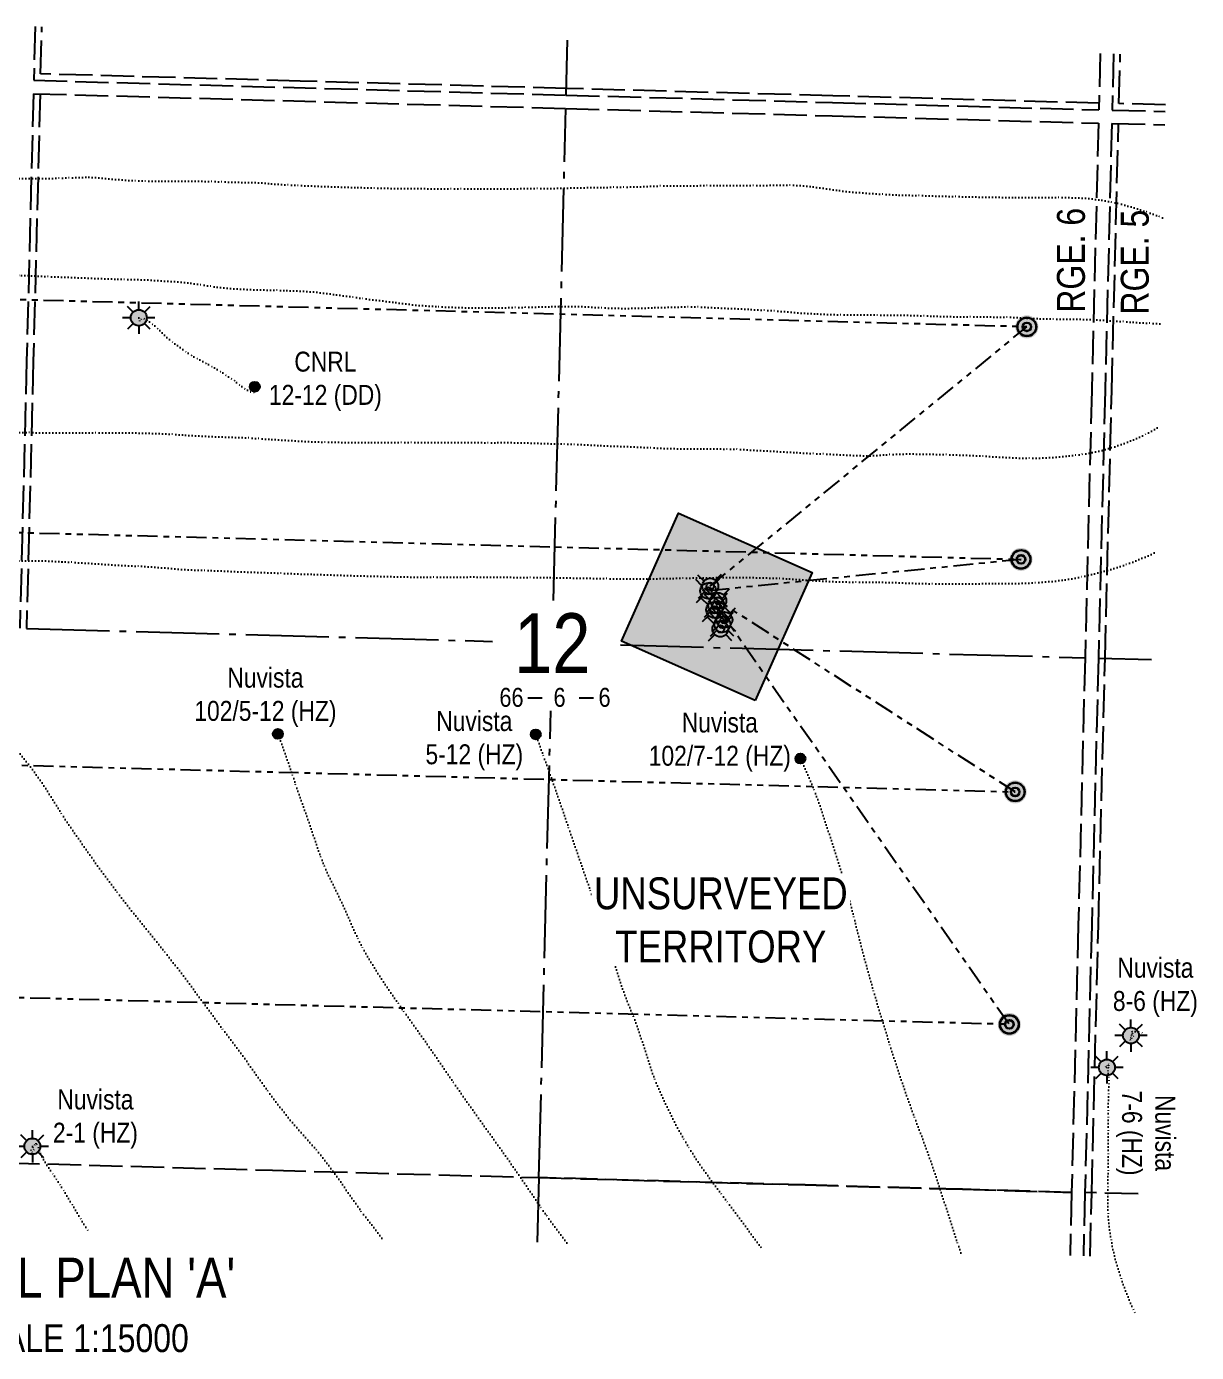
# Model space of a CAD drawing. Extents: x 383520 to 399637, y 6055811 to 6063584.
# Drawn here: x 392719 to 394479, y 6055864 to 6057858 of the extents above; entities that cross this region are included whole.
import ezdxf
from ezdxf.enums import TextEntityAlignment as Align

# ---------------------------------------------------------------- set-up
doc = ezdxf.new("R2010")
doc.units = 0
doc.header["$LTSCALE"] = 5
for name, pattern in [('foc-DOT', [1, 0.2, -0.8]), ('foc-DRILLPATH', [14.75, 6, -1.75, 1.75, -1.75, 1.75, -1.75]), ('foc-QUARTERLINE', [33, 25, -3, 2, -3]), ('foc-UNSURVEYED', [12.5, 10, -2.5])]:
    doc.linetypes.add(name, pattern=pattern)
for name, color, linetype in [('10', 1, 'Continuous'), ('9', 3, 'Continuous'), ('AS-DRILL-T', 8, 'Continuous'), ('D-TXT', 6, 'Continuous'), ('DETAIL-HZ-Existing', 8, 'foc-DOT'), ('DETAIL-T', 7, 'Continuous'), ('F-WS-S', 8, 'Continuous'), ('L-MON', 1, 'Continuous'), ('L-SECLBL', 7, 'Continuous'), ('L-SECQ', 8, 'foc-QUARTERLINE'), ('L-UNS-T', 3, 'Continuous'), ('L-USEC', 7, 'foc-UNSURVEYED'), ('P-PDRILLPATH', 12, 'foc-DRILLPATH'), ('P-PROPOSED', 10, 'Continuous'), ('P-PROPOSED-H', 21, 'Continuous')]:
    doc.layers.add(name, color=color, linetype=linetype)
doc.styles.add('80CG', font='ARIALN.TTF', dxfattribs={"height": 10})
doc.styles.add('80L', font='ARIALN.TTF', dxfattribs={"height": 10})
doc.styles.add('SIMPLEX', font='ARIALN.TTF')

# ---------------------------------------------------------------- blocks, each defined once
blk = doc.blocks.new('L-SECLBL')
at = {"layer": '9', "color": 7}
for p, q in [((-5.08, -27.83), (-12.29, -27.83)), ((20.7, -27.83), (13.5, -27.83))]:
    blk.add_line(p, q, dxfattribs=at)
at = {"layer": '10', "color": 2, "style": 'SIMPLEX'}
blk.add_attdef('SEC', text='', height=30, dxfattribs=at).set_placement((0, 0), align=Align.MIDDLE)
at = {"layer": '10', "color": 5, "style": '80L'}
blk.add_attdef('TWP', text='', height=9.5, dxfattribs=at).set_placement((-14.43, -27.37), align=Align.MIDDLE_RIGHT)
blk.add_attdef('RGE', text='', height=9.5, dxfattribs=at).set_placement((3.62, -27.37), align=Align.MIDDLE_CENTER)
blk.add_attdef('MER', text='', height=9.5, dxfattribs=at).set_placement((23.17, -27.37), align=Align.MIDDLE_LEFT)
blk = doc.blocks.new('BH-Existing')
at = {"layer": 'AS-DRILL-T'}
h = blk.add_hatch(color=256, dxfattribs=at)
h.dxf.hatch_style = 1
edge = h.paths.add_edge_path()
edge.add_arc((0, 0), 0.5, 0, 360)
blk.add_circle((0, 0), 0.5, dxfattribs=at)
blk = doc.blocks.new('GAS')
h = blk.add_hatch(color=255)
h.dxf.hatch_style = 1
edge = h.paths.add_edge_path()
edge.add_arc((0, 0), 0.9, 0, 360)
for p, q in [((0, 0.81), (0, 1.62)), ((-0.81, 0), (-1.62, 0)), ((-0.57, 0.57), (-1.14, 1.14)), ((0.57, 0.57), (1.14, 1.14)), ((1.62, 0), (0.81, 0)), ((-0.57, -0.57), (-1.14, -1.14)), ((0, -0.81), (0, -1.62)), ((1.14, -1.14), (0.57, -0.57))]:
    blk.add_line(p, q)
blk.add_circle((0, 0), 0.8)
blk = doc.blocks.new('plbh')
at = {"layer": 'L-MON'}
h = blk.add_hatch(color=255, dxfattribs=at)
h.dxf.hatch_style = 1
edge = h.paths.add_edge_path()
edge.add_arc((0, 0), 1.16, 0, 360)
h = blk.add_hatch(color=256, dxfattribs=at)
h.dxf.hatch_style = 1
h.paths.add_polyline_path([(-0.96, 0, 1), (0.96, 0, 1)])
h.paths.add_polyline_path([(0.91, 0, -1), (-0.91, 0, -1)], flags=16)
h.paths.add_polyline_path([(0.45, 0, -1), (-0.45, 0, -1)], flags=0)
h = blk.add_hatch(color=256, dxfattribs=at)
h.dxf.hatch_style = 1
h.paths.add_polyline_path([(-0.45, 0, 1), (0.45, 0, 1)])
h.paths.add_polyline_path([(0.4, 0, -1), (-0.4, 0, -1)], flags=16)
at = {"layer": 'L-MON', "color": 240}
for radius in [0.96, 0.91, 0.45, 0.4]:
    blk.add_circle((0, 0), radius, dxfattribs=at)
blk = doc.blocks.new('WC')
at = {"layer": 'L-MON'}
h = blk.add_hatch(color=255, dxfattribs=at)
h.dxf.hatch_style = 1
edge = h.paths.add_edge_path()
edge.add_arc((0, 0), 0.9, 0, 360)
at = {"layer": 'L-MON', "color": 240, "flags": 128}
for points in [[(-0.62, 0.5), (-1.23, 1.12)], [(0.52, 0.61), (1.13, 1.21)], [(-1.18, -1.18), (-0.56, -0.57)], [(1.16, -1.18), (0.56, -0.57)]]:
    blk.add_lwpolyline(points, dxfattribs=at)
at = {"layer": 'L-MON', "color": 240}
for radius in [0.8, 0.373]:
    blk.add_circle((0, 0), radius, dxfattribs=at)

msp = doc.modelspace()

# ---------------------------------------------------------------- hatches: boundary and pattern name
at = {"layer": 'P-PROPOSED-H'}
h = msp.add_hatch(color=256, dxfattribs=at)
h.dxf.hatch_style = 1
h.paths.add_polyline_path([(393814.92, 6056844.496), (393613.881, 6056933.723), (393699.391, 6057126.386), (393900.43, 6057037.158)])

# ---------------------------------------------------------------- linework, layer by layer
at = {"layer": 'DETAIL-HZ-Existing', "flags": 128}
for points in [[(394427.524, 6057570.781), (394422.21, 6057572.903), (394415.888, 6057575.302), (394404.294, 6057579.312), (394403.6, 6057579.54), (394395.642, 6057582.129), (394386.919, 6057584.938), (394378.124, 6057587.648), (394369.184, 6057590.152), (394360.067, 6057592.42), (394350.824, 6057594.411), (394341.485, 6057596.175), (394332.131, 6057597.709), (394322.698, 6057598.934), (394313.21, 6057599.902), (394303.693, 6057600.569), (394285.103, 6057601.193), (394271.111, 6057601.303), (394257.137, 6057601.311), (394243.142, 6057601.28), (394228.775, 6057601.179), (394200.499, 6057601.295), (394172.18, 6057601.701), (394143.952, 6057602.096), (394116.628, 6057602.678), (394088.738, 6057603.454), (394061.117, 6057604.164), (394034.067, 6057604.899), (394005.793, 6057606.265), (393978.168, 6057608.015), (393950.46, 6057610.477), (393922.625, 6057614.223), (393908.784, 6057616.339), (393895.143, 6057618.09), (393881.2, 6057619.328), (393867.24, 6057619.897), (393853.245, 6057619.886), (393839.896, 6057619.679), (393825.905, 6057619.438), (393811.825, 6057619.209), (393797.828, 6057619.089), (393783.556, 6057619.175), (393769.556, 6057619.364), (393755.713, 6057619.4), (393741.724, 6057619.249), (393727.615, 6057619.031), (393713.625, 6057618.82), (393699.952, 6057618.871), (393685.961, 6057618.99), (393672.199, 6057618.683), (393658.21, 6057618.112), (393644.591, 6057617.532), (393630.597, 6057617.121), (393616.788, 6057616.956), (393602.388, 6057616.735), (393587.867, 6057616.447), (393573.478, 6057616.286), (393558.978, 6057616.068), (393544.556, 6057615.768), (393530.162, 6057615.397), (393501.287, 6057614.757), (393486.892, 6057614.706), (393472.557, 6057614.694), (393458.168, 6057614.523), (393443.819, 6057614.331), (393429.431, 6057614.19), (393415.075, 6057614.128), (393400.681, 6057614.138), (393386.115, 6057614.101), (393371.72, 6057614.09), (393357.168, 6057614.164), (393342.776, 6057614.293), (393328.317, 6057614.484), (393313.916, 6057614.623), (393299.394, 6057614.735), (393285.013, 6057614.874), (393270.882, 6057615.007), (393256.492, 6057615.186), (393241.935, 6057615.479), (393227.551, 6057615.908), (393213.108, 6057616.359), (393198.713, 6057616.748), (393184.33, 6057617.207), (393169.949, 6057617.746), (393155.617, 6057618.264), (393141.227, 6057618.834), (393126.888, 6057619.442), (393112.511, 6057620.141), (393098.46, 6057621.072), (393084.115, 6057622.28), (393069.657, 6057623.351), (393055.265, 6057623.85), (393040.936, 6057624.038), (393026.539, 6057624.337), (393012.146, 6057624.797), (392997.753, 6057625.276), (392983.319, 6057625.676), (392968.931, 6057625.945), (392954.579, 6057626.044), (392940.183, 6057625.993), (392925.857, 6057625.92), (392911.462, 6057625.899), (392897.12, 6057625.997), (392882.737, 6057626.466), (392868.325, 6057627.356), (392853.968, 6057628.475), (392839.507, 6057629.806), (392825.165, 6057631.095), (392810.717, 6057631.755), (392796.324, 6057631.444), (392782.254, 6057630.795), (392767.867, 6057630.294), (392753.833, 6057629.934), (392739.434, 6057629.724), (392725.128, 6057629.691), (392710.725, 6057629.75), (392696.386, 6057629.958), (392681.99, 6057630.287), (392667.615, 6057630.686), (392653.232, 6057631.115), (392638.787, 6057631.526), (392625.023, 6057631.929), (392610.091, 6057632.442), (392595.702, 6057633.041), (392581.279, 6057633.921), (392566.923, 6057635.06), (392552.792, 6057635.993), (392538.416, 6057636.742), (392524.121, 6057637.529), (392509.747, 6057638.348), (392495.311, 6057639.058), (392480.917, 6057639.508), (392466.813, 6057639.91), (392452.432, 6057640.459), (392438.06, 6057640.958), (392423.664, 6057641.307), (392409.382, 6057641.774), (392395.007, 6057642.582), (392380.809, 6057643.607), (392366.439, 6057644.616), (392352.279, 6057645.59), (392337.926, 6057646.468), (392323.559, 6057647.167), (392309.183, 6057647.886), (392294.9, 6057648.763), (392280.53, 6057649.711), (392261.567, 6057650.655), (392247.188, 6057651.254), (392232.821, 6057651.953), (392218.438, 6057652.412), (392204.149, 6057652.658), (392189.747, 6057652.728), (392175.429, 6057652.595), (392161.032, 6057652.514), (392146.637, 6057652.473), (392132.243, 6057652.483), (392118.039, 6057652.507), (392103.645, 6057652.536), (392089.342, 6057652.613), (392074.942, 6057652.763), (392060.562, 6057652.942), (392046.174, 6057653.211), (392031.681, 6057653.673), (392017.288, 6057654.122), (392002.803, 6057654.523), (391988.406, 6057654.813), (391974.006, 6057654.992), (391959.616, 6057655.171), (391945.308, 6057655.438), (391930.911, 6057655.718), (391916.491, 6057655.918), (391902.091, 6057656.097), (391887.629, 6057656.208), (391873.24, 6057656.417), (391858.864, 6057656.736), (391844.467, 6057657.045), (391830.017, 6057657.246), (391815.614, 6057657.295), (391801.19, 6057657.306), (391786.787, 6057657.365), (391772.296, 6057657.496), (391757.895, 6057657.636), (391743.391, 6057657.678), (391728.997, 6057657.677), (391714.645, 6057657.805), (391700.257, 6057658.034), (391685.896, 6057658.203), (391671.494, 6057658.302), (391657.024, 6057658.463), (391642.624, 6057658.663), (391628.266, 6057658.901), (391613.869, 6057659.2), (391599.442, 6057659.511), (391585.046, 6057659.84), (391570.718, 6057660.108), (391556.322, 6057660.437), (391542.001, 6057660.984), (391519.915, 6057661.816), (391502.92, 6057662.24)], [(394423.531, 6057411.468), (394417.071, 6057411.735), (394408.329, 6057412.143), (394400.437, 6057412.55), (394389.668, 6057413.139), (394376.864, 6057413.959), (394368.227, 6057414.554), (394359.559, 6057415.141), (394350.781, 6057415.75), (394342.002, 6057416.319), (394332.624, 6057416.883), (394323.404, 6057417.394), (394314.071, 6057417.807), (394304.984, 6057418.063), (394295.494, 6057418.18), (394286.472, 6057418.216), (394277.311, 6057418.264), (394263.671, 6057418.455), (394263.331, 6057418.463), (394249.544, 6057418.737), (394235.551, 6057419.176), (394221.136, 6057419.966), (394207.162, 6057420.775), (394193.539, 6057421.245), (394179.55, 6057421.435), (394165.999, 6057421.563), (394152.005, 6057421.612), (394138.301, 6057421.614), (394124.311, 6057421.773), (394109.972, 6057422.011), (394095.986, 6057422.35), (394081.893, 6057422.802), (394067.9, 6057423.261), (394053.92, 6057423.81), (394039.925, 6057424.179), (394025.964, 6057424.338), (394011.973, 6057424.477), (393998.32, 6057424.508), (393984.327, 6057424.567), (393970.924, 6057424.621), (393956.93, 6057424.63), (393942.89, 6057424.801), (393928.894, 6057425.16), (393914.924, 6057425.729), (393886.126, 6057427.338), (393872.178, 6057428.427), (393857.427, 6057429.765), (393843.479, 6057430.803), (393828.687, 6057431.713), (393814.722, 6057432.481), (393799.978, 6057433.31), (393786.012, 6057434.058), (393771.18, 6057434.549), (393757.2, 6057435.138), (393742.348, 6057436.058), (393728.361, 6057436.758), (393713.51, 6057436.878), (393699.527, 6057436.537), (393684.733, 6057436.166), (393670.759, 6057435.795), (393655.892, 6057435.276), (393641.905, 6057434.784), (393627.094, 6057434.514), (393613.099, 6057434.503), (393598.201, 6057434.745), (393584.221, 6057435.344), (393569.522, 6057436.341), (393555.549, 6057437.21), (393540.623, 6057437.542), (393526.225, 6057437.422), (393511.904, 6057437.149), (393497.512, 6057436.838), (393483.008, 6057436.47), (393468.633, 6057436.058), (393454.132, 6057435.78), (393439.741, 6057435.539), (393425.312, 6057435.369), (393410.916, 6057435.308), (393396.48, 6057435.249), (393382.089, 6057435.388), (393367.764, 6057435.765), (393339.034, 6057436.913), (393310.355, 6057438.889), (393296.037, 6057440.387), (393281.599, 6057442.237), (393267.342, 6057444.124), (393252.9, 6057445.845), (393238.619, 6057447.582), (393224.293, 6057449.52), (393210.037, 6057451.466), (393195.652, 6057453.445), (393181.386, 6057455.392), (393167.388, 6057457.232), (393153.086, 6057458.929), (393138.573, 6057460.212), (393124.205, 6057460.87), (393109.759, 6057461.191), (393095.377, 6057461.69), (393080.992, 6057462.099), (393066.596, 6057462.419), (393052.262, 6057462.866), (393037.883, 6057463.475), (393023.576, 6057464.553), (393009.247, 6057465.991), (392995.277, 6057467.75), (392981.037, 6057469.956), (392966.708, 6057472.184), (392952.416, 6057473.871), (392938.118, 6057474.918), (392923.746, 6057475.827), (392909.376, 6057476.816), (392894.999, 6057477.505), (392880.552, 6057477.806), (392866.164, 6057478.095), (392851.832, 6057478.562), (392837.45, 6057479.062), (392823.128, 6057479.559), (392808.758, 6057480.158), (392794.448, 6057480.725), (392780.068, 6057481.294), (392765.647, 6057481.844), (392751.255, 6057482.363), (392736.747, 6057482.996), (392722.369, 6057483.685), (392707.922, 6057484.365), (392693.533, 6057484.985), (392679.451, 6057485.506), (392665.072, 6057486.125), (392651.036, 6057486.856), (392636.66, 6057487.584), (392622.346, 6057488.002), (392607.948, 6057488.261), (392593.628, 6057488.829), (392579.258, 6057489.427), (392564.888, 6057489.596), (392550.501, 6057489.505), (392536.063, 6057489.775), (392521.69, 6057490.624), (392507.424, 6057491.761), (392493.09, 6057492.989), (392478.682, 6057494.048), (392464.325, 6057494.747), (392445.532, 6057495.246), (392431.161, 6057495.395), (392416.887, 6057495.021), (392402.549, 6057494.078), (392388.157, 6057492.987), (392373.789, 6057492.015), (392359.704, 6057491.216), (392345.316, 6057490.655), (392330.942, 6057490.264), (392316.546, 6057489.843), (392302.27, 6057489.379), (392287.868, 6057489.058), (392273.633, 6057489.013), (392259.232, 6057489.173), (392245.036, 6057489.517), (392230.648, 6057489.756), (392216.259, 6057489.605), (392201.88, 6057489.024), (392187.602, 6057488.08), (392173.241, 6057486.998), (392158.997, 6057485.803), (392144.643, 6057484.631), (392130.294, 6057483.658), (392115.927, 6057482.737), (392101.663, 6057481.942), (392087.267, 6057481.481), (392072.943, 6057481.119), (392058.56, 6057480.767), (392044.269, 6057480.534), (392029.874, 6057480.493), (392015.59, 6057480.51), (392001.188, 6057480.629), (391986.89, 6057480.886), (391972.497, 6057481.325), (391958.128, 6057481.934), (391943.746, 6057482.433), (391929.258, 6057483.095), (391914.895, 6057483.973), (391900.456, 6057484.994), (391886.113, 6057486.272), (391871.797, 6057487.78), (391857.45, 6057488.908), (391843.154, 6057489.625), (391828.777, 6057490.344), (391814.38, 6057491.054), (391800.007, 6057491.903), (391785.56, 6057492.583), (391771.167, 6057493.043), (391763.829, 6057493.216), (391745.235, 6057493.31)], [(392887.89, 6057420.376), (392888.961, 6057420.019), (392889.214, 6057419.762), (392889.291, 6057419.63), (392889.348, 6057419.489), (392889.42, 6057418.797), (392889.365, 6057417.808), (392889.23, 6057416.821), (392889.063, 6057415.765), (392889.227, 6057415.121), (392889.782, 6057415.327), (392890.419, 6057415.971), (392891.153, 6057416.922), (392892.157, 6057418.647), (392892.241, 6057418.795), (392892.315, 6057418.944), (392892.398, 6057419.091), (392892.482, 6057419.24), (392892.586, 6057419.397), (392892.719, 6057419.524), (392892.892, 6057419.639), (392893.154, 6057419.703), (392893.505, 6057419.734), (392893.945, 6057419.733), (392894.433, 6057419.66), (392894.99, 6057419.506), (392895.684, 6057419.268), (392896.515, 6057418.917), (392897.425, 6057418.484), (392898.342, 6057417.991), (392899.279, 6057417.467), (392900.333, 6057416.82), (392901.534, 6057416.049), (392902.782, 6057415.167), (392904.058, 6057414.205), (392905.383, 6057413.201), (392906.857, 6057412.133), (392908.478, 6057410.972), (392910.234, 6057409.607), (392912.055, 6057408.03), (392913.97, 6057406.251), (392915.964, 6057404.39), (392918.074, 6057402.386), (392920.311, 6057400.269), (392922.695, 6057398.028), (392925.186, 6057395.674), (392927.705, 6057393.239), (392930.235, 6057390.834), (392932.837, 6057388.518), (392935.531, 6057386.259), (392938.267, 6057384.109), (392941.055, 6057382.017), (392943.903, 6057379.935), (392946.741, 6057377.832), (392949.558, 6057375.69), (392952.345, 6057373.579), (392955.233, 6057371.485), (392958.094, 6057369.532), (392961.136, 6057367.574), (392964.111, 6057365.758), (392967.038, 6057364.014), (392969.936, 6057362.35), (392972.737, 6057360.758), (392975.508, 6057359.188), (392981.082, 6057356.095), (392983.787, 6057354.686), (392986.472, 6057353.298), (392989.167, 6057351.859), (392992.018, 6057350.277), (392994.888, 6057348.693), (392997.691, 6057347.192), (393000.406, 6057345.743), (393002.99, 6057344.317), (393005.556, 6057342.911), (393008.218, 6057341.383), (393010.955, 6057339.674), (393013.689, 6057337.814), (393016.343, 6057335.956), (393019.007, 6057334.098), (393021.671, 6057332.28), (393024.337, 6057330.492), (393026.975, 6057328.804), (393029.467, 6057327.271), (393031.83, 6057325.761), (393033.999, 6057324.135), (393035.928, 6057322.476), (393037.788, 6057320.878), (393039.415, 6057319.547), (393041.022, 6057318.235), (393042.58, 6057316.965), (393044.081, 6057315.787), (393045.516, 6057314.77), (393046.884, 6057313.916), (393048.256, 6057313.151), (393049.637, 6057312.405), (393050.929, 6057311.692), (393052.132, 6057310.992), (393053.187, 6057310.395), (393054.174, 6057309.86), (393055.122, 6057309.365), (393056.002, 6057308.953), (393056.853, 6057308.591), (393057.595, 6057308.292), (393058.191, 6057308.107), (393058.709, 6057308.004), (393059.217, 6057307.941), (393059.717, 6057307.929), (393060.083, 6057308.149), (393060.408, 6057308.351), (393061.248, 6057308.34), (393062.099, 6057309.149), (393062.15, 6057311.198), (393062.201, 6057313.207), (393062.249, 6057315.087), (393062.282, 6057316.396), (393062.287, 6057316.586), (393062.288, 6057316.606)], [(394419.604, 6057254.793), (394416.615, 6057252.972), (394409.168, 6057248.786), (394401.397, 6057244.799), (394393.188, 6057240.932), (394385.107, 6057237.403), (394376.911, 6057234.056), (394368.276, 6057230.751), (394359.556, 6057227.657), (394350.691, 6057224.778), (394342.036, 6057222.263), (394333.268, 6057220.041), (394324.175, 6057218.037), (394314.989, 6057216.316), (394306.252, 6057214.923), (394305.89, 6057214.872), (394297.018, 6057213.683), (394283.122, 6057212.02), (394269.485, 6057210.719), (394255.52, 6057209.898), (394241.193, 6057209.365), (394227.203, 6057209.164), (394213.104, 6057209.356), (394199.111, 6057209.845), (394185.146, 6057210.604), (394157.251, 6057212.34), (394129.666, 6057213.679), (394102.279, 6057214.543), (394074.246, 6057215.172), (394046.288, 6057215.61), (394017.478, 6057214.769), (394003.116, 6057213.657), (393988.732, 6057212.875), (393974.328, 6057212.895), (393959.907, 6057213.465), (393945.531, 6057214.204), (393931.164, 6057214.882), (393916.786, 6057215.531), (393902.367, 6057216.161), (393887.99, 6057216.88), (393873.546, 6057217.691), (393859.183, 6057218.539), (393844.739, 6057219.38), (393830.364, 6057220.159), (393815.979, 6057220.948), (393801.606, 6057221.787), (393787.109, 6057222.489), (393772.722, 6057222.798), (393758.304, 6057223.058), (393743.904, 6057223.247), (393729.418, 6057223.188), (393714.444, 6057223.222), (393700.734, 6057223.394), (393686.367, 6057223.663), (393671.854, 6057224.145), (393657.464, 6057224.734), (393643.158, 6057225.462), (393628.785, 6057226.32), (393614.275, 6057226.883), (393599.889, 6057227.232), (393585.4, 6057227.873), (393571.037, 6057228.712), (393556.61, 6057229.432), (393542.218, 6057229.941), (393527.804, 6057230.351), (393499.097, 6057231.218), (393470.374, 6057232.255), (393441.642, 6057232.552), (393412.681, 6057232.444), (393398.288, 6057232.533), (393383.735, 6057232.567), (393369.332, 6057232.636), (393354.869, 6057232.717), (393340.464, 6057232.696), (393325.948, 6057232.628), (393311.554, 6057232.638), (393297.419, 6057232.61), (393283.022, 6057232.529), (393268.41, 6057232.604), (393254.008, 6057232.714), (393239.557, 6057232.844), (393225.154, 6057232.903), (393210.768, 6057232.872), (393196.375, 6057232.912), (393182.034, 6057233.059), (393167.646, 6057233.308), (393153.302, 6057233.727), (393138.913, 6057234.356), (393124.867, 6057235.106), (393110.494, 6057235.945), (393096.022, 6057236.837), (393081.649, 6057237.726), (393067.349, 6057238.703), (393052.988, 6057239.641), (393038.611, 6057240.32), (393024.228, 6057240.799), (393009.784, 6057241.2), (392995.403, 6057241.769), (392981.056, 6057242.457), (392966.681, 6057243.246), (392952.38, 6057244.163), (392938.019, 6057245.112), (392923.693, 6057245.849), (392909.312, 6057246.378), (392894.877, 6057246.789), (392880.481, 6057247.098), (392865.971, 6057247.32), (392851.569, 6057247.409), (392837.104, 6057247.37), (392822.706, 6057247.249), (392808.619, 6057247.151), (392780.17, 6057247.141), (392751.447, 6057247.367), (392722.714, 6057247.614), (392693.928, 6057248.103), (392665.101, 6057249.012), (392636.41, 6057250.119), (392607.574, 6057251.048), (392579.025, 6057251.821), (392550.339, 6057252.757), (392521.511, 6057253.597), (392493.024, 6057254.478), (392464.264, 6057255.625), (392435.595, 6057256.451), (392406.962, 6057257.086), (392378.381, 6057258.189), (392349.629, 6057259.657), (392320.941, 6057260.513), (392306.557, 6057260.542), (392292.27, 6057260.438), (392286.957, 6057260.381), (392258.176, 6057259.899), (392229.498, 6057259.134), (392200.784, 6057258.521), (392172.087, 6057258.597), (392143.403, 6057259.212), (392114.709, 6057260.189), (392085.95, 6057261.407), (392057.099, 6057262.937), (392028.248, 6057264.447), (391999.481, 6057265.705), (391970.774, 6057266.592), (391942.074, 6057266.978), (391936.613, 6057266.985), (391918.616, 6057266.914)], [(394414.886, 6057066.545), (394411.287, 6057064.921), (394398.463, 6057059.289), (394385.959, 6057054.089), (394372.862, 6057049.145), (394359.878, 6057044.767), (394346.465, 6057040.791), (394332.599, 6057037.115), (394319.003, 6057033.823), (394305.269, 6057030.635), (394291.554, 6057027.817), (394277.736, 6057025.661), (394263.823, 6057024.097), (394249.919, 6057022.904), (394235.968, 6057021.851), (394222.345, 6057021.101), (394194.941, 6057020.455), (394166.902, 6057020.464), (394138.93, 6057020.332), (394110.143, 6057019.99), (394081.338, 6057020.149), (394052.507, 6057020.878), (394023.748, 6057022.096), (393994.936, 6057022.765), (393966.065, 6057022.686), (393937.208, 6057023.156), (393908.447, 6057024.674), (393879.549, 6057026.745), (393850.78, 6057028.334), (393821.896, 6057029.315), (393793.166, 6057029.692), (393764.243, 6057029.543), (393735.517, 6057029.24), (393706.604, 6057028.691), (393677.709, 6057028.052), (393648.89, 6057027.641), (393620.059, 6057027.55), (393591.34, 6057027.946), (393562.595, 6057028.534), (393533.85, 6057029.061), (393504.891, 6057029.494), (393475.937, 6057029.696), (393447.064, 6057029.927), (393418.155, 6057030.318), (393389.629, 6057030.44), (393360.666, 6057030.282), (393331.806, 6057030.242), (393303.018, 6057030.271), (393274.291, 6057030.757), (393245.552, 6057031.555), (393217.08, 6057032.235), (393188.203, 6057033.106), (393159.487, 6057034.013), (393130.702, 6057034.971), (393101.881, 6057036.101), (393073.147, 6057037.118), (393044.432, 6057038.055), (393015.725, 6057039.331), (392986.912, 6057040.4), (392958.03, 6057041.461), (392929.259, 6057043.79), (392900.897, 6057046.058), (392886.959, 6057046.746), (392872.521, 6057047.387), (392858.254, 6057048.073), (392843.86, 6057048.922), (392829.599, 6057049.848), (392815.188, 6057050.808), (392800.917, 6057051.724), (392786.464, 6057052.585), (392772.486, 6057053.264), (392757.652, 6057054.085), (392743.276, 6057054.793), (392728.975, 6057054.97), (392714.578, 6057054.869), (392700.123, 6057054.82), (392671.568, 6057055.373), (392642.855, 6057056.039), (392614.011, 6057056.619), (392585.544, 6057057.91), (392556.798, 6057059.217), (392528.161, 6057060.512), (392499.614, 6057062.585), (392471.085, 6057064.577), (392442.323, 6057065.645), (392413.618, 6057065.832), (392381.34, 6057066.307), (392366.96, 6057066.866), (392352.591, 6057067.495), (392338.208, 6057067.974), (392323.93, 6057068.21), (392309.564, 6057068.178), (392295.267, 6057068.055), (392266.614, 6057067.88), (392237.965, 6057068.285), (392209.314, 6057069.82), (392180.67, 6057072.005), (392166.376, 6057073.252), (392151.97, 6057074.372), (392137.635, 6057075.15), (392123.166, 6057075.781), (392091.147, 6057078.221), (392073.262, 6057080.258)], [(393253.598, 6056036.034), (393239.916, 6056053.471), (393222.545, 6056076.218), (393205.977, 6056099.506), (393189.899, 6056123.162), (393173.015, 6056146.208), (393155.102, 6056168.519), (393136.237, 6056189.913), (393117.339, 6056211.608), (393099.275, 6056234.273), (393081.963, 6056257.369), (393065.158, 6056280.803), (393048.478, 6056304.374), (393031.301, 6056327.707), (393013.815, 6056350.677), (392996.658, 6056373.99), (392979.622, 6056397.389), (392962.324, 6056420.665), (392944.928, 6056443.633), (392927.184, 6056466.28), (392909.378, 6056488.449), (392891.182, 6056510.997), (392872.992, 6056533.404), (392855.254, 6056556.331), (392837.984, 6056579.507), (392820.899, 6056602.927), (392804.392, 6056626.634), (392787.714, 6056650.344), (392771.783, 6056674.297), (392756.635, 6056698.77), (392740.928, 6056722.877), (392724.015, 6056746.373), (392705.765, 6056768.772), (392689.284, 6056787.097), (392676.386, 6056801.041)], [(393531.758, 6056028.984), (393526.919, 6056035.271), (393518.228, 6056046.62), (393509.74, 6056058.114), (393501.376, 6056069.745), (393493.124, 6056081.463), (393485.278, 6056093.051), (393477.021, 6056105.369), (393469.156, 6056116.948), (393460.825, 6056129.108), (393444.481, 6056152.541), (393427.885, 6056175.909), (393411.12, 6056199.302), (393394.269, 6056222.887), (393377.558, 6056246.429), (393361.192, 6056270.182), (393344.919, 6056294.062), (393328.455, 6056317.918), (393320.186, 6056329.757), (393311.815, 6056341.518), (393303.435, 6056353.319), (393295.086, 6056365.15), (393286.675, 6056376.922), (393278.284, 6056388.704), (393269.987, 6056400.603), (393261.811, 6056412.569), (393253.816, 6056424.561), (393246.034, 6056436.688), (393238.404, 6056448.891), (393230.987, 6056461.208), (393224.134, 6056473.642), (393217.736, 6056486.335), (393211.549, 6056499.432), (393205.635, 6056512.663), (393199.902, 6056525.899), (393194.006, 6056539.069), (393187.809, 6056552.177), (393179.15, 6056569.657), (393172.79, 6056582.629), (393166.946, 6056595.857), (393161.619, 6056609.344), (393156.776, 6056622.998), (393152.204, 6056636.705), (393147.572, 6056650.385), (393142.88, 6056664.105), (393138.119, 6056677.797), (393133.243, 6056691.332), (393128.326, 6056704.848), (393123.672, 6056718.468), (393119.22, 6056732.142), (393109.972, 6056759.38), (393103.468, 6056777.437), (393097.083, 6056794.27)], [(393823.664, 6056021.586), (393823.647, 6056021.611), (393815.283, 6056033.262), (393806.877, 6056044.814), (393798.429, 6056056.317), (393789.861, 6056067.763), (393781.222, 6056079.231), (393772.674, 6056090.696), (393764.196, 6056102.17), (393755.708, 6056113.664), (393747.19, 6056125.128), (393738.723, 6056136.652), (393730.493, 6056148.46), (393722.606, 6056160.389), (393715.093, 6056172.449), (393707.735, 6056184.715), (393700.671, 6056197.154), (393694.003, 6056209.803), (393687.608, 6056222.585), (393681.354, 6056235.445), (393675.224, 6056248.431), (393669.467, 6056261.517), (393664.044, 6056274.756), (393659.024, 6056288.144), (393654.513, 6056301.86), (393650.26, 6056315.52), (393645.906, 6056329.102), (393641.451, 6056342.687), (393636.716, 6056356.248), (393631.646, 6056369.618), (393626.353, 6056382.493), (393620.99, 6056395.75), (393616.152, 6056409.174), (393611.647, 6056422.74), (393607.231, 6056436.294), (393602.696, 6056449.851), (393598.069, 6056463.359), (393593.554, 6056476.926), (393589.121, 6056490.56), (393580.503, 6056517.772), (393576.26, 6056531.421), (393571.776, 6056545.026), (393567.11, 6056558.546), (393562.443, 6056572.056), (393557.777, 6056585.566), (393553.07, 6056599.087), (393548.374, 6056612.587), (393543.737, 6056626.096), (393539.081, 6056639.616), (393534.379, 6056653.297), (393525.023, 6056680.627), (393515.635, 6056707.818), (393505.988, 6056735.076), (393496.267, 6056762.195), (393491.017, 6056776.79), (393484.864, 6056793.697)], [(394123.998, 6056013.974), (394119.221, 6056028.778), (394110.303, 6056055.988), (394101.517, 6056083.294), (394092.797, 6056110.449), (394083.756, 6056137.531), (394074.402, 6056164.521), (394064.573, 6056191.303), (394054.482, 6056217.992), (394044.594, 6056244.805), (394035.343, 6056271.903), (394026.245, 6056299.147), (394017.489, 6056326.442), (394009.154, 6056353.757), (394000.671, 6056381.146), (393992.618, 6056408.584), (393984.967, 6056436.052), (393977.318, 6056463.61), (393970.142, 6056491.287), (393963.33, 6056519.124), (393956.054, 6056546.803), (393948.177, 6056574.437), (393939.972, 6056601.789), (393931.216, 6056629.064), (393922.188, 6056656.306), (393913.319, 6056683.454), (393903.752, 6056710.32), (393892.561, 6056736.635), (393890.509, 6056741.028), (393882.841, 6056757.313)], [(394380.052, 6056340.703), (394380.192, 6056340.719), (394380.404, 6056340.784), (394380.635, 6056340.848), (394380.857, 6056340.912), (394381.169, 6056340.975), (394381.56, 6056341.025), (394382.232, 6056341.098), (394382.644, 6056341.148), (394382.835, 6056341.193), (394383.025, 6056341.189), (394383.233, 6056341.123), (394383.47, 6056341.007), (394383.817, 6056340.859), (394384.132, 6056340.671), (394384.165, 6056340.4), (394383.86, 6056339.797), (394383.535, 6056339.195), (394383.037, 6056338.477), (394382.411, 6056337.853), (394382.003, 6056337.553), (394381.74, 6056337.409), (394381.294, 6056337.19), (394380.221, 6056336.657), (394378.715, 6056336.064), (394377.821, 6056335.907), (394377.461, 6056335.916), (394377.653, 6056335.981), (394378.045, 6056335.671), (394378.437, 6056334.931), (394378.656, 6056334.095), (394379.212, 6056333.541), (394380.04, 6056333.821), (394380.67, 6056334.215), (394381.034, 6056334.766), (394381.19, 6056335.412), (394381.259, 6056336.181), (394381.29, 6056337.031), (394381.322, 6056337.9), (394381.382, 6056338.719), (394381.393, 6056339.539), (394381.416, 6056340.458), (394381.509, 6056341.396), (394381.613, 6056342.354), (394381.648, 6056342.923), (394381.554, 6056343.186), (394381.18, 6056343.415), (394380.523, 6056343.572), (394380.525, 6056344.042), (394381.452, 6056344.289), (394382.135, 6056344.012), (394382.411, 6056343.845), (394382.446, 6056344.044), (394382.129, 6056344.182), (394381.433, 6056344.329), (394380.825, 6056344.444), (394380.567, 6056344.531), (394380.635, 6056344.839), (394380.673, 6056345.539), (394380.673, 6056345.949), (394380.987, 6056346.121), (394381.644, 6056346.395), (394381.958, 6056346.537), (394382.109, 6056346.583), (394382.431, 6056346.665), (394383.174, 6056346.767), (394384.226, 6056346.83), (394385.666, 6056346.804), (394387.433, 6056346.66), (394389.656, 6056346.374), (394392.306, 6056345.928), (394395.469, 6056345.209), (394396.798, 6056344.864)], [(394343.901, 6056292.734), (394343.82, 6056292.706), (394343.561, 6056292.763), (394343.242, 6056292.781), (394342.82, 6056292.731), (394342.251, 6056292.766), (394341.731, 6056292.779), (394341.114, 6056292.524), (394340.68, 6056292.355), (394340.531, 6056292.388), (394340.696, 6056292.604), (394341.26, 6056293.14), (394341.978, 6056293.843), (394342.346, 6056294.154), (394342.986, 6056294.548), (394343.398, 6056294.648), (394343.822, 6056294.407), (394344.361, 6056293.963), (394344.85, 6056293.511), (394345.32, 6056293.089), (394345.809, 6056292.637), (394346.019, 6056292.251), (394345.915, 6056292.084), (394345.803, 6056292.007), (394345.687, 6056291.749), (394345.788, 6056291.387), (394345.929, 6056291.033), (394346.17, 6056290.687), (394346.627, 6056290.545), (394347.264, 6056290.41), (394347.206, 6056290.501), (394346.738, 6056291.003), (394346.436, 6056291.321), (394345.851, 6056291.525), (394345.316, 6056291.749), (394345.005, 6056292.087), (394344.707, 6056292.584), (394344.578, 6056293.028), (394344.538, 6056293.409), (394344.554, 6056294.078), (394344.545, 6056294.889), (394344.52, 6056295.52), (394344.705, 6056296.105), (394344.921, 6056296.34), (394344.982, 6056296.368), (394344.989, 6056296.658), (394344.89, 6056297.101), (394344.281, 6056297.536), (394343.823, 6056298.038), (394344.696, 6056298.136), (394346.287, 6056297.766), (394347.171, 6056297.494), (394347.216, 6056297.323), (394346.797, 6056297.343), (394346.24, 6056297.477), (394345.844, 6056297.637), (394345.916, 6056297.315), (394346.199, 6056295.858), (394346.09, 6056293.88), (394345.901, 6056293.535), (394345.939, 6056293.824), (394346.049, 6056294.231), (394346.173, 6056294.398), (394346.286, 6056294.525), (394346.297, 6056294.545), (394346.205, 6056294.487), (394345.931, 6056293.944), (394345.639, 6056292.631), (394345.418, 6056290.626), (394345.373, 6056288.006), (394345.53, 6056285.101), (394345.831, 6056281.913), (394346.254, 6056278.021), (394346.652, 6056273.169), (394346.738, 6056267.406), (394346.551, 6056260.688), (394346.295, 6056253.282), (394346.062, 6056245.536), (394345.882, 6056237.137), (394345.775, 6056228.077), (394345.693, 6056218.406), (394345.584, 6056208.416), (394345.525, 6056197.684), (394345.537, 6056186.54), (394345.513, 6056174.797), (394345.52, 6056163.043), (394345.553, 6056150.779), (394345.56, 6056138.235), (394345.45, 6056125.453), (394345.227, 6056112.525), (394345.064, 6056099.615), (394345.069, 6056086.601), (394345.178, 6056081.356), (394345.565, 6056073.244), (394346.661, 6056059.873), (394348.218, 6056046.52), (394350.232, 6056033.065), (394352.782, 6056019.797), (394355.866, 6056006.726), (394358.752, 6055996.111), (394365.322, 6055975.23), (394368.208, 6055967.035), (394373.009, 6055954.211), (394378.063, 6055941.511), (394383.45, 6055928.912), (394386.225, 6055922.899)], [(392727.789, 6056174.008), (392729.75, 6056170.097), (392729.881, 6056169.324), (392729.749, 6056168.487), (392729.458, 6056167.634), (392729.052, 6056166.614), (392728.629, 6056165.324), (392727.933, 6056164.691), (392727.246, 6056165.239), (392726.597, 6056165.676), (392725.918, 6056166.103), (392725.185, 6056166.802), (392725.318, 6056167.329), (392725.912, 6056168.234), (392726.616, 6056169.566), (392727.112, 6056170.184), (392727.823, 6056170.616), (392728.425, 6056171.501), (392728.85, 6056172.481), (392729.531, 6056173.294), (392730.292, 6056174.485), (392731.04, 6056175.606), (392731.679, 6056176.32), (392732.102, 6056177.24), (392732.483, 6056178.05), (392733.088, 6056179.045), (392733.361, 6056179.549), (392733.316, 6056179.36), (392733.125, 6056177.724), (392733.306, 6056176.589), (392733.842, 6056176.825), (392733.878, 6056177.455), (392733.651, 6056177.981), (392733.652, 6056178.001), (392733.7, 6056177.919), (392733.998, 6056177.462), (392734.662, 6056176.425), (392735.511, 6056174.803), (392736.513, 6056172.506), (392737.698, 6056169.505), (392739.141, 6056166.048), (392740.831, 6056162.104), (392742.867, 6056157.571), (392745.76, 6056152.126), (392749.353, 6056146.303), (392753.671, 6056139.861), (392758.589, 6056132.624), (392763.843, 6056124.808), (392769.217, 6056116.599), (392774.622, 6056108.08), (392779.647, 6056099.9), (392783.562, 6056093.368), (392787.564, 6056086.695), (392791.651, 6056079.819), (392795.902, 6056072.689), (392800.355, 6056065.264), (392804.952, 6056057.585), (392809.685, 6056049.762), (392811.276, 6056047.245)]]:
    msp.add_lwpolyline(points, dxfattribs=at)
at = {"layer": 'L-SECQ', "flags": 128}
for points in [[(393530.767, 6057755.286), (393532.859, 6057838.149)], [(393511.575, 6056994.908), (393530.26, 6057735.183)], [(392719.044, 6056953.067), (393419.608, 6056933.603)], [(393612.131, 6056928.266), (394310.941, 6056908.914)], [(394331.043, 6056908.357), (394410.874, 6056906.466)], [(393489.669, 6056127.007), (393507.386, 6056828.947)], [(393489.669, 6056127.007), (393487.224, 6056030.113)]]:
    msp.add_lwpolyline(points, dxfattribs=at)
at = {"layer": 'L-USEC'}
for p, q in [((392731.993, 6057858.452), (392729.936, 6057777.511)), ((392740.242, 6057787.237), (392742.046, 6057858.197)), ((394333.723, 6057817.847), (394331.599, 6057733.105)), ((394353.826, 6057817.337), (394351.702, 6057732.628)), ((394362.006, 6057742.44), (394363.877, 6057817.082)), ((393130.604, 6057776.427), (392740.242, 6057787.237)), ((392729.936, 6057777.511), (393530.818, 6057755.286)), ((393531.021, 6057765.338), (393130.604, 6057776.427)), ((393931.436, 6057754.248), (393531.021, 6057765.338)), ((392729.426, 6057757.407), (392719.207, 6057355.365)), ((392739.481, 6057757.152), (392729.263, 6057355.109)), ((392729.426, 6057757.407), (393530.26, 6057735.183)), ((393530.816, 6057755.285), (393931.235, 6057744.194)), ((393931.235, 6057744.194), (394331.599, 6057733.105)), ((394331.851, 6057743.158), (393931.436, 6057754.248)), ((394351.702, 6057732.628), (394431.533, 6057730.732)), ((394431.785, 6057740.783), (394362.006, 6057742.44)), ((394331.095, 6057713.002), (394321.019, 6057310.959)), ((394351.199, 6057712.525), (394341.122, 6057310.455)), ((394351.174, 6057310.244), (394361.25, 6057712.287)), ((394351.174, 6057310.244), (394361.25, 6057712.287)), ((394351.199, 6057712.525), (394431.029, 6057710.629)), ((392719.207, 6057355.365), (392708.988, 6056953.322)), ((392729.263, 6057355.109), (392719.044, 6056953.067)), ((394321.019, 6057310.959), (394310.941, 6056908.914)), ((394341.122, 6057310.455), (394331.044, 6056908.41)), ((394341.096, 6056908.198), (394351.174, 6057310.244)), ((394341.096, 6056908.198), (394351.174, 6057310.244)), ((394310.941, 6056908.914), (394300.866, 6056506.869)), ((394331.044, 6056908.41), (394320.969, 6056506.365)), ((394331.021, 6056506.154), (394341.096, 6056908.198)), ((394331.021, 6056506.154), (394341.096, 6056908.198)), ((394300.866, 6056506.869), (394290.789, 6056104.824)), ((394320.969, 6056506.365), (394310.892, 6056104.32)), ((394320.943, 6056104.109), (394331.021, 6056506.154)), ((394320.943, 6056104.109), (394331.021, 6056506.154)), ((392688.551, 6056149.192), (393089.108, 6056138.099)), ((393089.108, 6056138.099), (393489.669, 6056127.007)), ((393890.229, 6056115.908), (393489.669, 6056127.007)), ((393489.669, 6056127.007), (393890.229, 6056115.908)), ((394126.716, 6056109.356), (393890.229, 6056115.908)), ((393890.229, 6056115.908), (394126.716, 6056109.356)), ((394290.789, 6056104.824), (394126.716, 6056109.356)), ((394126.716, 6056109.356), (394290.789, 6056104.824)), ((394290.789, 6056104.824), (394288.408, 6056009.807)), ((394290.789, 6056104.824), (394288.408, 6056009.807)), ((394310.892, 6056104.32), (394308.511, 6056009.298)), ((394390.723, 6056102.453), (394310.892, 6056104.347)), ((394318.561, 6056009.043), (394320.943, 6056104.109))]:
    msp.add_line(p, q, dxfattribs=at)
msp.add_lwpolyline([(393530.26, 6057735.183), (393930.678, 6057724.093), (394331.095, 6057713.002)], dxfattribs=at)
at = {"layer": 'P-PDRILLPATH', "flags": 128}
for points in [[(393747.226, 6057016.496), (394223.425, 6057406.679), (391199.504, 6057487.934)], [(391190.494, 6057138.185), (394214.658, 6057056.923), (393744.184, 6057009.643)], [(393756.375, 6056987.828), (394197.127, 6056357.41), (391172.474, 6056438.687)], [(391181.484, 6056788.436), (394205.892, 6056707.166), (393759.416, 6056994.681)]]:
    msp.add_lwpolyline(points, dxfattribs=at)
at = {"layer": 'P-PROPOSED', "flags": 128}
msp.add_lwpolyline([(393814.92, 6056844.496), (393613.881, 6056933.723), (393699.391, 6057126.386), (393900.43, 6057037.158)], close=True, dxfattribs=at)

# ---------------------------------------------------------------- block references
at = {"layer": 'AS-DRILL-T', "xscale": 14.9942193, "yscale": 14.9942193, "zscale": 14.9942193}
for p in [(393062.307, 6057316.657), (393097.07, 6056794.323), (393484.842, 6056793.665), (393882.871, 6056757.27)]:
    msp.add_blockref('BH-Existing', p, dxfattribs=at)
at = {"layer": 'F-WS-S', "xscale": 14.9942193, "yscale": 14.9942193, "zscale": 14.9942193}
for p in [(392887.89, 6057420.376), (394380.052, 6056340.703), (394343.901, 6056292.734), (392727.789, 6056174.008)]:
    msp.add_blockref('GAS', p, dxfattribs=at)
at = {"layer": 'L-MON', "color": 5, "xscale": 14.9942193, "yscale": 14.9942193, "zscale": 14.9942193}
for p in [(394223.425, 6057406.679), (394214.658, 6057056.923), (394205.892, 6056707.166), (394197.127, 6056357.41)]:
    msp.add_blockref('plbh', p, dxfattribs=at)
at = {"layer": 'L-MON', "xscale": 14.9942193, "yscale": 14.9942193, "zscale": 14.9942193}
for p in [(393744.184, 6057009.643), (393747.226, 6057016.496), (393756.375, 6056987.828), (393759.416, 6056994.681), (393753.334, 6056980.976), (393762.483, 6056952.308), (393765.524, 6056959.16), (393768.566, 6056966.013)]:
    msp.add_blockref('WC', p, dxfattribs=at)
at = {"layer": 'L-SECLBL', "xscale": 2.999999999999998, "yscale": 2.999999999999998, "zscale": 32.18783184536724}
msp.add_blockref('L-SECLBL', (393509.805, 6056931.514), dxfattribs=at).add_auto_attribs({'SEC': '12', 'TWP': '66', 'RGE': '6', 'MER': '6'})

# ---------------------------------------------------------------- texts
at = {"layer": 'AS-DRILL-T', "attachment_point": 1, "style": '80L'}
for s, width, insert, char_height in [('\\pxqc;CNRL\\P12-12 (DD)', 168.10013, (393084.476, 6057369.364), 29.9884), ('\\pxqc;Nuvista\\P102/5-12 (HZ)', 212.05999, (392972.265, 6056894.037), 29.98844), ('\\pxqc;Nuvista\\P5-12 (HZ)', 145.18946, (393319.874, 6056828.716), 29.98844), ('\\pxqc;Nuvista\\P102/7-12 (HZ)', 212.05999, (393655.689, 6056826.554), 29.98844), ('\\pxqc;Nuvista\\P2-1 (HZ)', 231.16586, (392707.077, 6056259.536), 29.98844)]:
    msp.add_mtext_dynamic_manual_height_columns(s, width=width, gutter_width=149.942, heights=[0], dxfattribs=dict(at, insert=insert, char_height=char_height))
at = {"layer": 'AS-DRILL-T', "char_height": 29.98844, "attachment_point": 1, "style": '80L'}
for s, insert, rotation in [('\\pxqc;Nuvista\\P8-6 (HZ)', (394353.728, 6056457.657), 0.000008), ('\\pxqc;Nuvista\\P7-6 (HZ)', (394446.61, 6056257.078), 270.059306)]:
    msp.add_mtext_dynamic_manual_height_columns(s, width=126.08359, gutter_width=149.942, heights=[0], dxfattribs=dict(at, insert=insert, rotation=rotation))
at = {"layer": 'D-TXT', "color": 3, "char_height": 42, "attachment_point": 1, "rotation": 90, "style": '80L'}
for s, insert in [('RGE. 6', (394268.769, 6057427.927)), ('RGE. 5', (394364.797, 6057425.127))]:
    msp.add_mtext_dynamic_manual_height_columns(s, width=221.18049, gutter_width=142.445, heights=[0], dxfattribs=dict(at, insert=insert))
at = {"layer": 'DETAIL-T', "color": 3, "insert": (392452.063, 6056006.504), "char_height": 59.97688, "width": 677.2415, "attachment_point": 1, "style": '80CG'}
msp.add_mtext("\\pxqc;DRILL PLAN 'A'\\P{\\H0.7x;SCALE 1:15000}", dxfattribs=at)

# ---------------------------------------------------------------- next in the draw order: texts
at = {"layer": 'L-UNS-T', "color": 3, "insert": (393763.195, 6056514.263), "char_height": 47.9815, "attachment_point": 5, "style": '80L', "bg_fill": 3, "box_fill_scale": 1.1, "bg_fill_color": 256, "bg_fill_transparency": 0}
msp.add_mtext_dynamic_manual_height_columns('\\pxqc;UNSURVEYED TERRITORY', width=379.0951, gutter_width=142.445, heights=[0], dxfattribs=at)

doc.saveas('drawing.dxf')
